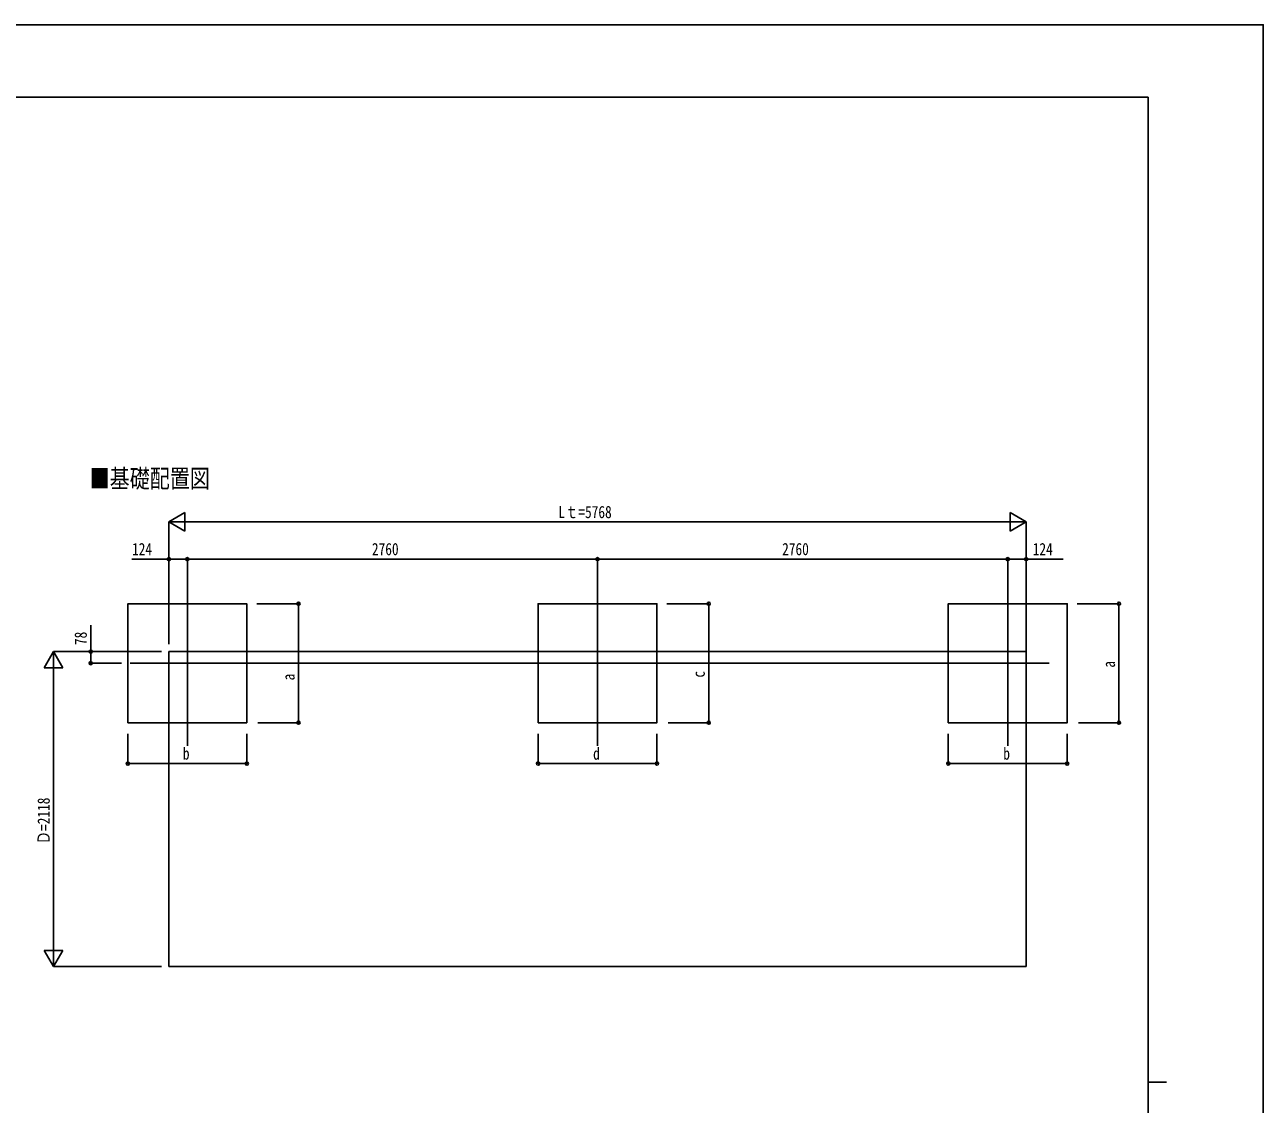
# Model space of a CAD drawing. Units: millimetres, scale not verified. Extents: x -10512 to 10512, y -7425 to 7425.
# Drawn here: x 2180 to 10512, y 165 to 7425 of the extents above; entities that cross this region are included whole.
import ezdxf
from ezdxf.enums import TextEntityAlignment as Align

# ---------------------------------------------------------------- set-up
doc = ezdxf.new("R2010")
doc.units = ezdxf.units.MM
doc.header["$LTSCALE"] = 30
for name, color, linetype in [('0-2_USER1', 3, 'Continuous'), ('0-3_YKK_12', 2, 'Continuous'), ('0-5_YKK_A1', 4, 'Continuous'), ('0-6_YKK_D', 6, 'Continuous'), ('0-7_YKK_ZWAK', 7, 'Continuous')]:
    doc.layers.add(name, color=color, linetype=linetype)
doc.styles.add('ＭＳ ゴシック', font='')
doc.styles.get('ＭＳ ゴシック').set_extended_font_data('MS Gothic')

msp = doc.modelspace()

# ---------------------------------------------------------------- linework, layer by layer
at = {"layer": '0-3_YKK_12'}
for p, q in [((3273.65, 3571.28), (3273.65, 2576.11)), ((6033.65, 3571.28), (6033.65, 2576.11)), ((8793.65, 3571.28), (8793.65, 2576.11)), ((2888.69, 3131.2), (6207.79, 3131.2)), ((5752.69, 3131.2), (9071.79, 3131.2))]:
    msp.add_line(p, q, dxfattribs=at)
at = {"layer": '0-5_YKK_A1'}
for p, q in [((3149.65, 3209), (8917.65, 3209)), ((3149.65, 3209), (3149.65, 1090.62)), ((8917.65, 3209), (8917.65, 1090.62)), ((8917.65, 1090.62), (3149.65, 1090.62))]:
    msp.add_line(p, q, dxfattribs=at)
for points in [[(2873.65, 2731.2), (3673.65, 2731.2), (3673.65, 3531.2), (2873.65, 3531.2)], [(5633.65, 2731.2), (6433.65, 2731.2), (6433.65, 3531.2), (5633.65, 3531.2)], [(8393.65, 2731.2), (9193.65, 2731.2), (9193.65, 3531.2), (8393.65, 3531.2)]]:
    msp.add_lwpolyline(points, close=True, dxfattribs=at)
at = {"layer": '0-6_YKK_D'}
for p, q in [((3149.65, 4081.2), (3257.91, 4143.7)), ((3257.91, 4018.7), (3257.91, 4143.7)), ((8917.65, 4081.2), (8809.4, 4143.7)), ((8809.4, 4143.7), (8809.4, 4018.7)), ((3149.65, 3259), (3149.65, 4082.2)), ((3149.65, 4081.2), (3257.91, 4018.7)), ((3149.65, 4081.2), (3366.16, 4081.2)), ((3274.65, 4081.2), (8792.65, 4081.2)), ((8917.65, 4081.2), (8701.15, 4081.2)), ((8917.65, 4081.2), (8809.4, 4018.7)), ((8917.65, 3210), (8917.65, 4082.2)), ((3149.65, 3259), (3149.65, 3832.2)), ((3273.65, 3572.28), (3273.65, 3832.2)), ((3273.65, 3572.28), (3273.65, 3832.2)), ((3273.65, 3831.2), (6033.65, 3831.2)), ((6033.65, 3571.28), (6033.65, 3832.2)), ((6033.65, 3571.28), (6033.65, 3832.2)), ((6033.65, 3831.2), (8793.65, 3831.2)), ((8793.65, 3572.28), (8793.65, 3832.2)), ((8793.65, 3572.28), (8793.65, 3832.2)), ((8917.65, 3259), (8917.65, 3832.2)), ((3740.81, 3531.2), (4022.76, 3531.2)), ((4021.76, 2731.2), (4021.76, 3531.2)), ((6500.81, 3531.2), (6782.76, 3531.2)), ((6781.76, 2731.2), (6781.76, 3531.2)), ((9260.81, 3531.2), (9542.76, 3531.2)), ((9541.76, 2731.2), (9541.76, 3531.2)), ((2373.65, 3209), (2311.15, 3100.74)), ((3099.65, 3209), (2372.65, 3209)), ((2373.65, 3209), (2436.15, 3100.74)), ((2373.65, 3209), (2373.65, 2992.49)), ((3099.65, 3209), (2622.65, 3209)), ((2311.15, 3100.74), (2436.15, 3100.74)), ((2373.65, 1215.62), (2373.65, 3084)), ((2831.21, 3131.2), (2622.65, 3131.2)), ((3748.65, 2731.2), (4022.76, 2731.2)), ((6508.65, 2731.2), (6782.76, 2731.2)), ((9268.65, 2731.2), (9542.76, 2731.2)), ((2873.65, 2657), (2873.65, 2455.2)), ((3673.65, 2657.18), (3673.65, 2455.2)), ((5633.65, 2657), (5633.65, 2455.2)), ((6433.65, 2657.18), (6433.65, 2455.2)), ((8393.65, 2657), (8393.65, 2455.2)), ((9193.65, 2657.18), (9193.65, 2455.2)), ((2873.65, 2456.2), (3673.65, 2456.2)), ((5633.65, 2456.2), (6433.65, 2456.2)), ((8393.65, 2456.2), (9193.65, 2456.2)), ((2373.65, 1090.62), (2373.65, 1307.12)), ((2373.65, 1090.62), (2311.15, 1198.87)), ((2436.15, 1198.87), (2311.15, 1198.87)), ((2373.65, 1090.62), (2436.15, 1198.87)), ((3099.65, 1090.62), (2372.65, 1090.62))]:
    msp.add_line(p, q, dxfattribs=at)
for points in [[(3273.65, 3831.2), (3149.65, 3831.2), (2899.82, 3831.2)], [(8793.65, 3831.2), (8917.65, 3831.2), (9167.49, 3831.2)], [(2623.65, 3131.2), (2623.65, 3209), (2623.65, 3386.83)]]:
    msp.add_lwpolyline(points, dxfattribs=at)
for centre in [(3149.65, 3831.2), (3273.65, 3831.2), (3273.65, 3831.2), (6033.65, 3831.2), (6033.65, 3831.2), (8793.65, 3831.2), (8793.65, 3831.2), (8917.65, 3831.2), (4021.76, 3531.2), (6781.76, 3531.2), (9541.76, 3531.2), (2623.65, 3209), (2623.65, 3131.2), (4021.76, 2731.2), (6781.76, 2731.2), (9541.76, 2731.2), (2873.65, 2456.2), (3673.65, 2456.2), (5633.65, 2456.2), (6433.65, 2456.2), (8393.65, 2456.2), (9193.65, 2456.2)]:
    msp.add_circle(centre, 10.62, dxfattribs=at)
at = {"layer": '0-7_YKK_ZWAK'}
for p, q in [((9737.55, 6937.5), (-9762.45, 6937.5)), ((9737.55, 6937.5), (9737.55, -6312.5)), ((9737.55, 312.5), (9862.55, 312.5))]:
    msp.add_line(p, q, dxfattribs=at)
msp.add_lwpolyline([(-10512.5, -7425), (10512.5, -7425), (10512.5, 7425), (-10512.5, 7425)], close=True, dxfattribs=at)

# ---------------------------------------------------------------- texts
at = {"layer": '0-2_USER1', "style": 'ＭＳ ゴシック', "width": 0.8}
msp.add_text('■基礎配置図', height=123.7, dxfattribs=at).set_placement((2615.95, 4274.44), align=Align.BOTTOM_LEFT)
at = {"layer": '0-6_YKK_D', "style": 'ＭＳ ゴシック', "width": 0.8}
for s, p in [('Lｔ=5768', (5769.65, 4082.2)), ('124', (2901.49, 3832.86)), ('2760', (4515.65, 3832.86)), ('2760', (7275.65, 3832.86)), ('124', (8961.82, 3832.86)), ('b', (3243.65, 2457.53)), ('d', (6003.65, 2457.53)), ('b', (8763.65, 2457.53))]:
    msp.add_text(s, height=82.48, dxfattribs=at).set_placement(p, align=Align.BOTTOM_LEFT)
for s, p in [('78', (2621.99, 3253.16)), ('a', (9540.09, 3101.2)), ('a', (4020.09, 3015.67)), ('c', (6780.09, 3034.23)), ('Ｄ=2118', (2372.65, 1912.81))]:
    msp.add_text(s, height=82.48, rotation=90, dxfattribs=at).set_placement(p, align=Align.BOTTOM_LEFT)

doc.saveas('drawing.dxf')
